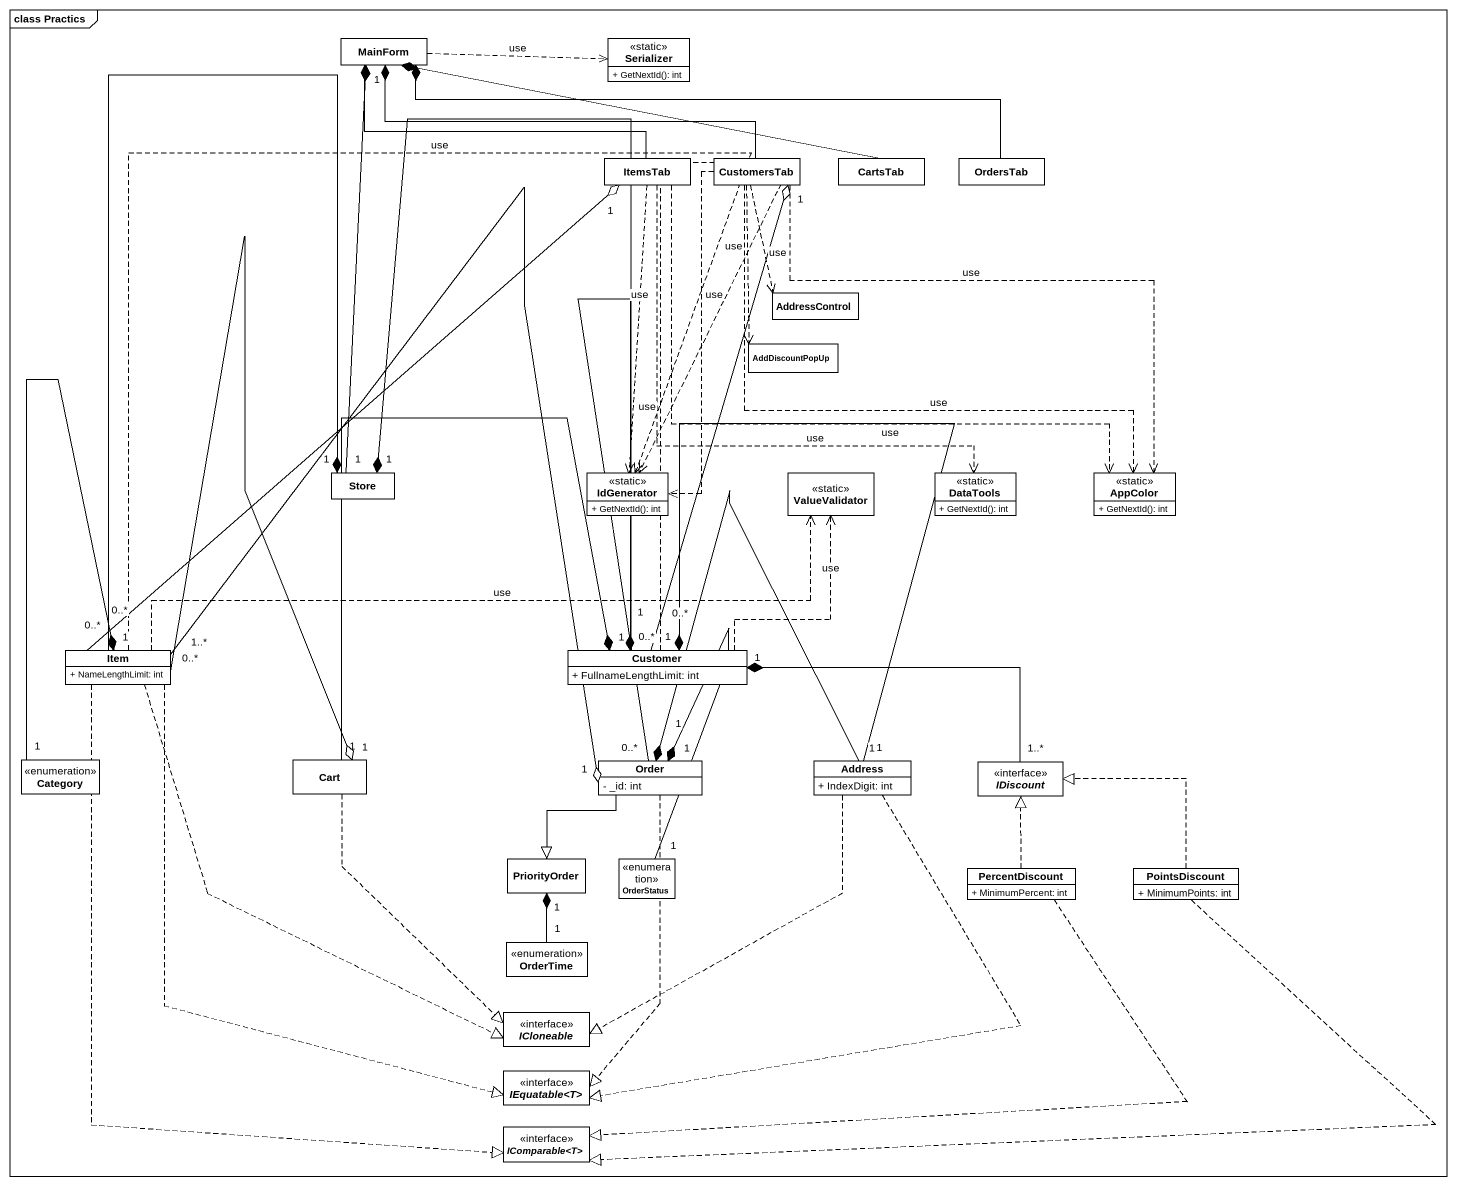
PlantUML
@startuml
mainframe class Practics
hide circle
hide empty members
skinparam classAttributeIconSize 0
class MainForm
class Serializer <<static>> {
  + GetNextId(): int
}
class ItemsTab
class CustomersTab
class CartsTab
class OrdersTab
class AddressControl
class AddDiscountPopUp
class Store
class IdGenerator <<static>> {
  + GetNextId(): int
}
class ValueValidator <<static>>
class DataTools <<static>> {
  + GetNextId(): int
}
class AppColor <<static>> {
  + GetNextId(): int
}
class Item {
  + NameLengthLimit: int
}
class Customer {
  + FullnameLengthLimit: int
}
enum Category
class Cart
class Order {
  - _id: int
}
class Address {
  + IndexDigit: int
}
interface IDiscount
class PriorityOrder
enum OrderStatus
class PercentDiscount {
  + MinimumPercent: int
}
class PointsDiscount {
  + MinimumPoints: int
}
enum OrderTime
interface ICloneable
interface "IEquatable<T>" as IEquatable_T
interface "IComparable<T>" as IComparable_T
MainForm .right.> Serializer : use
ItemsTab -left-* MainForm
ItemsTab ..> IdGenerator : use
ItemsTab ..> DataTools : use
ItemsTab ..> AppColor : use
CustomersTab -left-* MainForm
CustomersTab ..> AddressControl : use
CustomersTab ..> AddDiscountPopUp : use
CustomersTab ..> IdGenerator : use
CustomersTab ..> AppColor : use
CustomersTab ..> AppColor : use
CartsTab -left-* MainForm
OrdersTab -left-* MainForm
Store "1" -up-* "1" MainForm
Item "0..*" -up-o "1" ItemsTab
Item "0..*" -up-* "1" Store
Item .right.> IdGenerator : use
Item .right.> ValueValidator : use
Item "0..*" -right-o "1" Cart
Item "1..*" -right-o "1" Order
Item ..|> ICloneable
Item ..|> IEquatable_T
Item ..|> IComparable_T
Customer "0..*" -up-o "1" CustomersTab
Customer "0..*" -up-* "1" Store
Customer .up.> IdGenerator : use
Customer .up.> ValueValidator : use
Category "1" -up-* "1" Item
Cart "1" -right-* "1" Customer
Cart ..|> ICloneable
Order "0..*" -up-* "1" Customer
Order --|> PriorityOrder
Order ..|> IEquatable_T
Address "1" -left-* "1" Customer
Address "1" -left-* "1" Order
Address ..|> ICloneable
Address ..|> IEquatable_T
IDiscount "1..*" -left-* "1" Customer
OrderStatus "1" -up-* "1" Order
PercentDiscount .up.|> IDiscount
PercentDiscount .left.|> IComparable_T
PointsDiscount .up.|> IDiscount
PointsDiscount .left.|> IComparable_T
OrderTime "1" -up-* "1" PriorityOrder
@enduml
